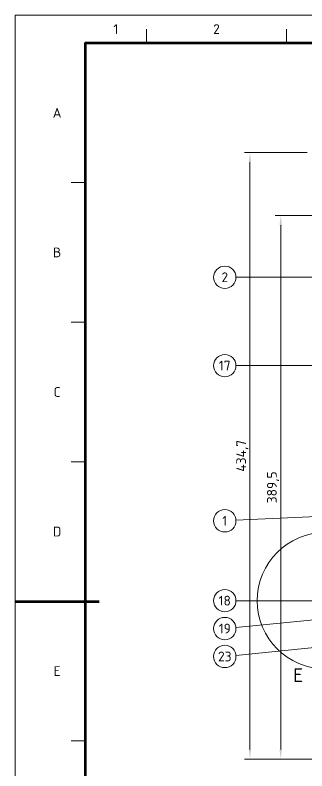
# Model space of a CAD drawing. Header units: millimetres. Extents: x 0 to 2382, y 0 to 420.
# Drawn here: x 0 to 104.3, y 149.3 to 420 of the extents above; entities that cross this region are included whole.
import ezdxf
from ezdxf.enums import TextEntityAlignment as Align

# ---------------------------------------------------------------- set-up
doc = ezdxf.new("R2010")
doc.units = ezdxf.units.MM
for name, color, linetype, lineweight in [('04-COTA', 3, 'CONTINUOUS', 18), ('06-TEXTO', 7, 'CONTINUOUS', 25), ('07-RECUADRO', 7, 'CONTINUOUS', 70), ('08-FINA', 5, 'CONTINUOUS', 18)]:
    doc.layers.add(name, color=color, linetype=linetype, lineweight=lineweight)
doc.styles.add('ISO3098', font='isocpeur.ttf')
doc.dimstyles.new('FLAMA-IRAM', dxfattribs={"dimtxt": 3.5, "dimasz": 3.5, "dimexe": 2, "dimexo": 1.5, "dimgap": 1, "dimtad": 1, "dimdec": 1, "dimtxsty": 'ISO3098', "dimblk": 'IRAM_FLECHA', "dimblk1": 'IRAM_FLECHA', "dimblk2": 'IRAM_FLECHA', "dimcen": 2.5, "dimclrd": 256, "dimclre": 256, "dimclrt": 256, "dimazin": 3, "dimtfac": 1, "dimtmove": 0, "dimatfit": 3, "dimlwd": 18, "dimlwe": 18})

# ---------------------------------------------------------------- blocks, each defined once
blk = doc.blocks.new('IRAM_FLECHA')
blk.add_solid([(0, 0), (-1, 0.125), (-1, -0.125)])

msp = doc.modelspace()

# ---------------------------------------------------------------- linework, layer by layer
at = {"layer": '07-RECUADRO'}
msp.add_line((0, 210), (30, 210), dxfattribs=at)
msp.add_lwpolyline([(25, 10), (584, 10), (584, 410), (25, 410)], close=True, dxfattribs=at)
at = {"layer": '08-FINA'}
for p, q in [((47, 410), (47, 415)), ((97, 410), (97, 415)), ((25, 360), (20, 360)), ((78.947, 326.088), (141.959, 326.088)), ((25, 310), (20, 310)), ((78.947, 294.434), (108.572, 294.434)), ((25, 260), (20, 260)), ((78.942, 239.035), (138.134, 241.825)), ((78.947, 210.246), (110.922, 210.246)), ((78.927, 200.644), (156.668, 208.409)), ((78.926, 190.651), (133.361, 196.187)), ((25, 160), (20, 160))]:
    msp.add_line(p, q, dxfattribs=at)
msp.add_lwpolyline([(0, 0), (594, 0), (594, 420), (0, 420)], close=True, dxfattribs=at)
for centre, radius in [((74.947, 326.088), 4), ((74.947, 294.434), 4), ((74.947, 238.846), 4), ((110.922, 210.246), 24.417), ((74.947, 210.246), 4), ((74.947, 200.246), 4), ((74.947, 190.246), 4)]:
    msp.add_circle(centre, radius, dxfattribs=at)

# ---------------------------------------------------------------- texts
at = {"layer": '06-TEXTO', "style": 'ISO3098'}
for s, height, p in [('1', 3.5, (36, 415)), ('2', 3.5, (72, 415)), ('A', 3.5, (15, 385)), ('B', 3.5, (15, 335)), ('2', 3.5, (74.947, 326.088)), ('17', 3.5, (74.947, 294.434)), ('C', 3.5, (15, 285)), ('1', 3.5, (74.947, 238.846)), ('D', 3.5, (15, 235)), ('18', 3.5, (74.947, 210.246)), ('19', 3.5, (74.947, 200.246)), ('23', 3.5, (74.947, 190.246)), ('E', 3.5, (15, 185)), ('E', 5, (101.203, 183.544))]:
    msp.add_text(s, height=height, dxfattribs=at).set_placement(p, align=Align.MIDDLE_CENTER)

# ---------------------------------------------------------------- dimensions: what is measured, and where the dimension line sits
at = {"layer": '04-COTA'}
for base, p1, p2 in [((83.947, 153.471), (105.947, 153.471), (105.947, 370.826)), ((94.947, 153.471), (120.922, 153.471), (156.172, 348.221))]:
    msp.add_linear_dim(base=base, p1=p1, p2=p2, angle=90, dimstyle='FLAMA-IRAM', override={"dimlfac": 2}, dxfattribs=at).render()

doc.saveas('drawing.dxf')
